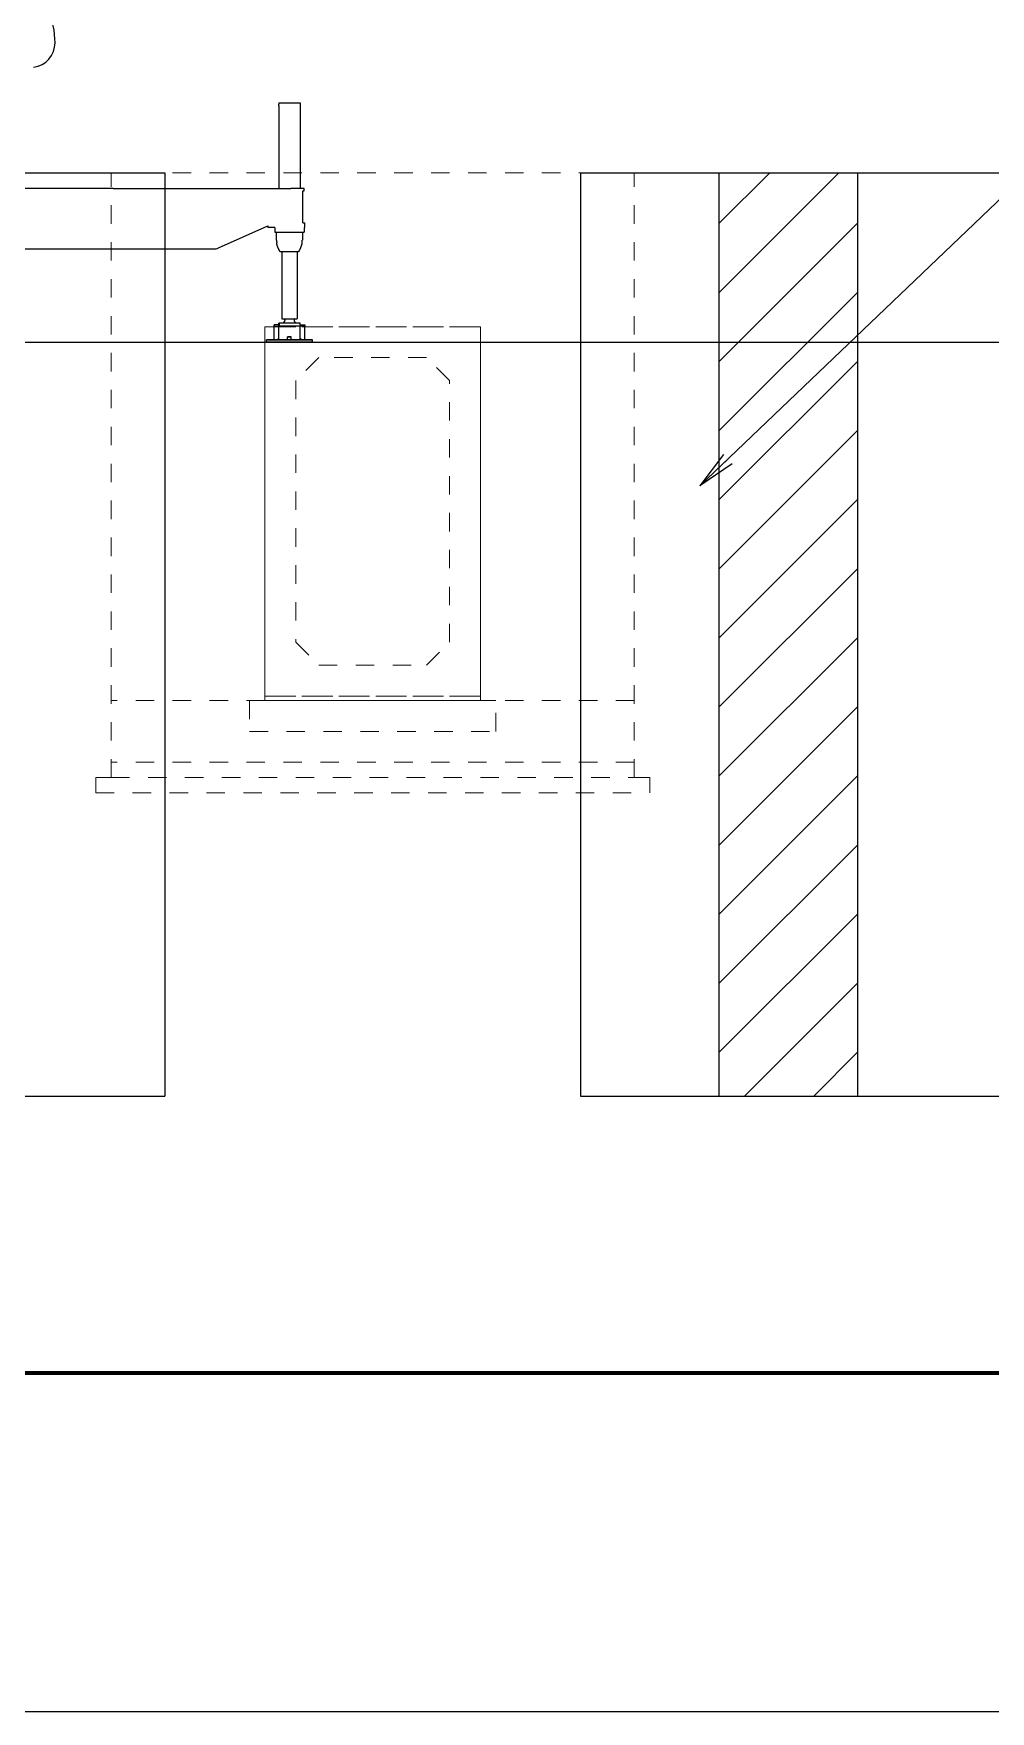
# Model space of a CAD drawing. Header units: millimetres. Extents: x -2078669 to -1085629, y -5987148 to 310365.
# Drawn here: x -1503181 to -1472092, y -1596452 to -1541923 of the extents above; entities that cross this region are included whole.
import ezdxf

# ---------------------------------------------------------------- set-up
doc = ezdxf.new("R2010")
doc.units = ezdxf.units.MM
doc.header["$LTSCALE"] = 500
doc.header["$PDSIZE"] = 300
doc.linetypes.add('SXF_跳び破線', pattern=[12, 6, -6])
doc.layers.get('Defpoints').update_dxf_attribs({"color": 153})
for name, color, linetype, lineweight in [('D-BYP-STR1', 2, 'Continuous', 13), ('D-BYP-STR2', 6, 'Continuous', 25), ('D-BYP-STR8', 5, 'Continuous', 25), ('D-BYP-STRA', 1, 'Continuous', 25), ('D-BYP-STRB', 5, 'Continuous', 25), ('D-BYP-STRC', 1, 'Continuous', 13), ('D-STR-STR1', 2, 'Continuous', 13), ('D-TTL', 2, 'Continuous', 140), ('◆ワイプアウト', 4, 'Continuous', 13)]:
    doc.layers.add(name, color=color, linetype=linetype, lineweight=lineweight)
doc.styles.add('MS ゴシック', font='MS Gothic.ttf')
doc.dimstyles.new('DIM-500-F', dxfattribs={"dimscale": 500, "dimtxt": 3.5, "dimasz": 2.5, "dimexe": 0, "dimexo": 2, "dimgap": 0.8, "dimtad": 1, "dimdec": 0, "dimzin": 0, "dimdsep": 46, "dimtxsty": 'MS ゴシック', "dimblk": 'OPEN', "dimcen": 0.1, "dimclrd": 256, "dimclre": 256, "dimclrt": 256, "dimaunit": 1, "dimadec": 4, "dimazin": 0, "dimtfac": 1, "dimtdec": 0, "dimtmove": 2, "dimatfit": 3, "dimldrblk": 'OPEN', "dimfxl": 1, "dimtolj": 1, "dimtzin": 0, "dimlwd": -1, "dimlwe": -1, "dimarcsym": 2})

# ---------------------------------------------------------------- blocks, each defined once
blk = doc.blocks.new('A$Cbc34e4a9')
at = {"layer": 'D-BYP-STRB'}
for p, q in [((6680, 1556), (6717, 1556)), ((6680, 1537), (6680, 999)), ((6717, 1556), (6820, 1556)), ((6820, 1556), (6820, 999)), ((5605, 999), (4755, 999)), ((5605, 999), (6759, 999)), ((6845, 999), (6759, 999)), ((6838, 776), (6838, 984)), ((6850, 746), (6850, 776)), ((6290, 612), (6610, 755)), ((6655, 746), (6610, 746)), ((6655, 746), (6655, 724)), ((6655, 715), (6675, 715)), ((6666, 662), (6666, 715)), ((6675, 715), (6825, 715)), ((6825, 715), (6845, 715)), ((6834, 715), (6834, 662)), ((6845, 746), (6845, 724)), ((4755, 606), (6259, 606)), ((6806, 587), (6694, 587)), ((6700, 587), (6700, 174)), ((6800, 587), (6800, 174)), ((6680, 112), (6650, 112)), ((6820, 124), (6684, 124)), ((6700, 196), (6700, 154)), ((6703, 151), (6791, 151)), ((6816, 124), (6791, 124)), ((6800, 196), (6800, 154)), ((6820, 112), (6850, 112)), ((6622, 16), (6601, 16)), ((6601, 16), (6622, 16)), ((6622, 0), (6601, 0)), ((6601, 0), (6622, 0)), ((6601, 0), (6622, 0)), ((6622, 16), (6647, 16)), ((6647, 16), (6622, 16)), ((6622, 0), (6647, 0)), ((6647, 0), (6622, 0)), ((6853, 16), (6647, 16)), ((6647, 16), (6853, 16)), ((6853, 0), (6647, 0)), ((6647, 0), (6853, 0)), ((6650, 16), (6650, 103)), ((6650, 103), (6680, 103)), ((6650, 16), (6650, 103)), ((6650, 16), (6670, 16)), ((6670, 16), (6650, 16)), ((6680, 16), (6680, 104)), ((6680, 16), (6680, 104)), ((6680, 26), (6680, 103)), ((6680, 26), (6680, 103)), ((6680, 26), (6680, 56)), ((6680, 16), (6716, 16)), ((6738, 16), (6680, 16)), ((6820, 104), (6684, 104)), ((6716, 16), (6738, 16)), ((6738, 35), (6762, 35)), ((6762, 35), (6738, 35)), ((6738, 16), (6762, 16)), ((6762, 16), (6738, 16)), ((6762, 16), (6820, 16)), ((6784, 16), (6762, 16)), ((6820, 16), (6784, 16)), ((6820, 26), (6820, 103)), ((6850, 103), (6820, 103)), ((6820, 16), (6820, 56)), ((6820, 26), (6820, 56)), ((6830, 16), (6850, 16)), ((6850, 16), (6830, 16)), ((6850, 16), (6850, 103)), ((6850, 16), (6850, 103)), ((6853, 16), (6878, 16)), ((6878, 16), (6853, 16)), ((6853, 0), (6878, 0)), ((6878, 0), (6853, 0)), ((6878, 16), (6899, 16)), ((6899, 16), (6878, 16)), ((6878, 0), (6899, 0)), ((6899, 0), (6878, 0))]:
    blk.add_line(p, q, dxfattribs=at)
at = {"layer": 'D-BYP-STRB', "ltscale": 0.225}
for p, q in [((6680, 1556), (6680, 1547)), ((6655, 724), (6655, 715)), ((6845, 724), (6845, 715))]:
    blk.add_line(p, q, dxfattribs=at)
at = {"layer": 'D-BYP-STRB', "ltscale": 0.175}
blk.add_line((6838, 984), (6845, 984), dxfattribs=at)
at = {"layer": 'D-BYP-STRB', "ltscale": 0.4}
for p, q in [((6845, 984), (6845, 999)), ((6600, 0), (6600, 16)), ((6600, 0), (6600, 16)), ((6600, 0), (6600, 16)), ((6900, 0), (6900, 16)), ((6900, 0), (6900, 16))]:
    blk.add_line(p, q, dxfattribs=at)
at = {"layer": 'D-BYP-STRB', "ltscale": 0.3}
for p, q in [((6838, 776), (6850, 776)), ((6820, 112), (6820, 124))]:
    blk.add_line(p, q, dxfattribs=at)
at = {"layer": 'D-BYP-STRB', "ltscale": 0.247906}
blk.add_line((6610, 755), (6610, 746), dxfattribs=at)
at = {"layer": 'D-BYP-STRB', "ltscale": 0.01438}
for p, q in [((6667, 662), (6666, 662)), ((6834, 662), (6833, 662))]:
    blk.add_line(p, q, dxfattribs=at)
at = {"layer": 'D-BYP-STRB', "ltscale": 0.00661}
for p, q in [((6667, 662), (6667, 662)), ((6833, 662), (6833, 662))]:
    blk.add_line(p, q, dxfattribs=at)
at = {"layer": 'D-BYP-STRB', "ltscale": 0.324512}
for p, q in [((6667, 649), (6667, 662)), ((6833, 649), (6833, 662))]:
    blk.add_line(p, q, dxfattribs=at)
at = {"layer": 'D-BYP-STRB', "ltscale": 0.125}
blk.add_line((6845, 746), (6850, 746), dxfattribs=at)
at = {"layer": 'D-BYP-STRB', "ltscale": 0.044635}
blk.add_line((6290, 612), (6289, 612), dxfattribs=at)
at = {"layer": 'D-BYP-STRB', "ltscale": 0.079956}
for p, q in [((6650, 108), (6650, 112)), ((6650, 112), (6650, 108)), ((6680, 108), (6680, 112)), ((6820, 112), (6820, 108)), ((6850, 112), (6850, 108)), ((6850, 108), (6850, 112))]:
    blk.add_line(p, q, dxfattribs=at)
at = {"layer": 'D-BYP-STRB', "ltscale": 0.42099}
for p, q in [((6667, 112), (6650, 112)), ((6833, 112), (6850, 112)), ((6650, 103), (6667, 103)), ((6850, 103), (6833, 103))]:
    blk.add_line(p, q, dxfattribs=at)
at = {"layer": 'D-BYP-STRB', "ltscale": 0.101306}
for p, q in [((6684, 124), (6680, 124)), ((6684, 104), (6680, 104))]:
    blk.add_line(p, q, dxfattribs=at)
at = {"layer": 'D-BYP-STRB', "ltscale": 0.4875}
for p, q in [((6680, 104), (6680, 124)), ((6684, 124), (6684, 104)), ((6684, 124), (6684, 104))]:
    blk.add_line(p, q, dxfattribs=at)
at = {"layer": 'D-BYP-STRB', "ltscale": 0.189996}
for p, q in [((6690, 124), (6683, 124)), ((6701, 124), (6693, 124)), ((6778, 124), (6771, 124)), ((6817, 124), (6810, 124))]:
    blk.add_line(p, q, dxfattribs=at)
at = {"layer": 'D-BYP-STRB', "ltscale": 0.229968}
blk.add_line((6693, 124), (6684, 124), dxfattribs=at)
at = {"layer": 'D-BYP-STRB', "ltscale": 0.10556}
blk.add_line((6694, 124), (6690, 124), dxfattribs=at)
at = {"layer": 'D-BYP-STRB', "ltscale": 0.190002}
for p, q in [((6708, 124), (6701, 124)), ((6771, 124), (6763, 124)), ((6810, 124), (6802, 124))]:
    blk.add_line(p, q, dxfattribs=at)
at = {"layer": 'D-BYP-STRB', "ltscale": 0.045105}
blk.add_line((6710, 124), (6708, 124), dxfattribs=at)
at = {"layer": 'D-BYP-STRB', "ltscale": 0.00697}
blk.add_line((6709, 124), (6709, 124), dxfattribs=at)
at = {"layer": 'D-BYP-STRB', "ltscale": 0.157324}
for p, q in [((6720, 146), (6720, 140)), ((6780, 146), (6780, 140))]:
    blk.add_line(p, q, dxfattribs=at)
at = {"layer": 'D-BYP-STRB', "ltscale": 0.143842}
blk.add_line((6791, 151), (6797, 151), dxfattribs=at)
at = {"layer": 'D-BYP-STRB', "ltscale": 0.031982}
for p, q in [((6600, 16), (6601, 16)), ((6601, 16), (6600, 16)), ((6600, 0), (6601, 0)), ((6601, 0), (6600, 0)), ((6601, 0), (6600, 0)), ((6899, 16), (6900, 16)), ((6900, 16), (6899, 16)), ((6899, 0), (6900, 0)), ((6900, 0), (6899, 0))]:
    blk.add_line(p, q, dxfattribs=at)
at = {"layer": 'D-BYP-STRB', "ltscale": 0.137683}
for p, q in [((6650, 103), (6650, 108)), ((6650, 108), (6650, 103)), ((6680, 103), (6680, 108)), ((6820, 103), (6820, 108)), ((6850, 108), (6850, 103)), ((6850, 103), (6850, 108))]:
    blk.add_line(p, q, dxfattribs=at)
at = {"layer": 'D-BYP-STRB', "ltscale": 0.353553}
for p, q in [((6680, 26), (6670, 16)), ((6680, 26), (6670, 16)), ((6820, 26), (6830, 16)), ((6820, 26), (6830, 16))]:
    blk.add_line(p, q, dxfattribs=at)
at = {"layer": 'D-BYP-STRB', "ltscale": 0.003539}
for p, q in [((6680, 104), (6680, 104)), ((6680, 104), (6680, 104)), ((6680, 104), (6680, 104)), ((6820, 104), (6820, 104))]:
    blk.add_line(p, q, dxfattribs=at)
at = {"layer": 'D-BYP-STRB', "ltscale": 0.25}
for p, q in [((6680, 16), (6680, 26)), ((6820, 16), (6820, 26))]:
    blk.add_line(p, q, dxfattribs=at)
at = {"layer": 'D-BYP-STRB', "ltscale": 0.008551}
blk.add_line((6684, 104), (6684, 104), dxfattribs=at)
at = {"layer": 'D-BYP-STRB', "ltscale": 0.475}
for p, q in [((6738, 16), (6738, 35)), ((6738, 16), (6738, 35)), ((6762, 16), (6762, 35)), ((6762, 16), (6762, 35))]:
    blk.add_line(p, q, dxfattribs=at)
at = {"layer": 'D-BYP-STRB'}
for points in [[(6667, 649), (6667, 649), (6667, 649), (6667, 649), (6667, 648), (6667, 648), (6667, 648), (6667, 648), (6667, 648), (6667, 648), (6667, 647), (6667, 647), (6667, 647), (6667, 647), (6667, 647), (6667, 647), (6667, 647), (6667, 646), (6667, 646), (6667, 646), (6667, 646), (6667, 646), (6667, 646)], [(6688, 590), (6688, 591), (6687, 592), (6687, 593), (6686, 594), (6686, 595), (6685, 595), (6685, 596), (6685, 597), (6684, 598), (6684, 598), (6683, 599), (6683, 600), (6683, 601), (6682, 601), (6682, 602), (6681, 603), (6681, 603), (6681, 604), (6680, 605), (6680, 606), (6680, 606), (6679, 607), (6679, 608), (6678, 609), (6678, 610), (6678, 610), (6677, 611), (6677, 612), (6677, 613), (6676, 614), (6676, 615), (6675, 615), (6675, 616), (6675, 617), (6674, 618), (6674, 619), (6674, 620), (6674, 621), (6673, 621), (6673, 622), (6673, 623), (6672, 624), (6672, 625), (6672, 626), (6671, 626), (6671, 627), (6671, 628), (6671, 629), (6670, 630), (6670, 631), (6670, 631), (6670, 632), (6670, 633), (6669, 634), (6669, 635), (6669, 636), (6669, 637), (6669, 637), (6668, 638), (6668, 639), (6668, 640), (6668, 641), (6668, 642), (6668, 642), (6667, 643), (6667, 644), (6667, 645), (6667, 646)], [(6694, 587), (6694, 587), (6694, 587), (6693, 587), (6693, 587), (6693, 587), (6693, 587), (6693, 587), (6693, 587), (6692, 587), (6692, 587), (6692, 587), (6692, 587), (6692, 587), (6692, 588), (6691, 588), (6691, 588), (6691, 588), (6691, 588), (6691, 588), (6691, 588), (6691, 588), (6690, 588), (6690, 588), (6690, 588), (6690, 589), (6690, 589), (6690, 589), (6690, 589), (6689, 589), (6689, 589), (6689, 589), (6689, 590), (6689, 590), (6689, 590), (6689, 590), (6689, 590), (6688, 590), (6688, 590)], [(6812, 590), (6812, 590), (6811, 590), (6811, 590), (6811, 590), (6811, 590), (6811, 590), (6811, 589), (6811, 589), (6811, 589), (6810, 589), (6810, 589), (6810, 589), (6810, 589), (6810, 588), (6810, 588), (6810, 588), (6809, 588), (6809, 588), (6809, 588), (6809, 588), (6809, 588), (6809, 588), (6809, 588), (6808, 588), (6808, 587), (6808, 587), (6808, 587), (6808, 587), (6808, 587), (6807, 587), (6807, 587), (6807, 587), (6807, 587), (6807, 587), (6807, 587), (6806, 587), (6806, 587), (6806, 587)], [(6812, 590), (6812, 591), (6813, 592), (6813, 593), (6814, 594), (6814, 595), (6815, 595), (6815, 596), (6815, 597), (6816, 598), (6816, 598), (6817, 599), (6817, 600), (6817, 601), (6818, 601), (6818, 602), (6819, 603), (6819, 603), (6819, 604), (6820, 605), (6820, 606), (6820, 606), (6821, 607), (6821, 608), (6822, 609), (6822, 610), (6822, 610), (6823, 611), (6823, 612), (6823, 613), (6824, 614), (6824, 615), (6825, 615), (6825, 616), (6825, 617), (6826, 618), (6826, 619), (6826, 620), (6826, 621), (6827, 621), (6827, 622), (6827, 623), (6828, 624), (6828, 625), (6828, 626), (6829, 626), (6829, 627), (6829, 628), (6829, 629), (6830, 630), (6830, 631), (6830, 631), (6830, 632), (6830, 633), (6831, 634), (6831, 635), (6831, 636), (6831, 637), (6831, 637), (6832, 638), (6832, 639), (6832, 640), (6832, 641), (6832, 642), (6832, 642), (6833, 643), (6833, 644), (6833, 645), (6833, 646)], [(6833, 646), (6833, 646), (6833, 646), (6833, 646), (6833, 646), (6833, 646), (6833, 647), (6833, 647), (6833, 647), (6833, 647), (6833, 647), (6833, 647), (6833, 647), (6833, 648), (6833, 648), (6833, 648), (6833, 648), (6833, 648), (6833, 648), (6833, 649), (6833, 649), (6833, 649), (6833, 649)]]:
    blk.add_lwpolyline(points, dxfattribs=at)
for centre, radius, start, end in [((4727, 1946), 500, 359.836, 25.437), ((5067, 1946), 160, 277.2681, 0), ((6611, 1542), 69.5, 355.8745, 4.1255), ((6259, 678), 72, 270, 294.0908), ((6703, 154), 3, 180, 270), ((6750, 104), 45, 134.427, 154.3208), ((6715, 146), 5, 0, 90), ((6715, 140), 5, 314.427, 0), ((6785, 146), 5, 90.0972, 180.0001), ((6785, 140), 5, 180, 225.573), ((6750, 104), 45, 25.6793, 45.573), ((6797, 154), 3, 270, 0)]:
    blk.add_arc(centre, radius, start, end, dxfattribs=at)
blk.add_point((6750, 0), dxfattribs=at)
blk = doc.blocks.new('_Open')
at = {"color": 0, "linetype": 'ByBlock', "lineweight": -2}
for p, q in [((-1, 0.167), (0, 0)), ((-1, -0.167), (0, 0)), ((0, 0), (-1, 0))]:
    blk.add_line(p, q, dxfattribs=at)

msp = doc.modelspace()

# ---------------------------------------------------------------- linework, layer by layer
at = {"layer": 'D-TTL'}
msp.add_line((-1777887.6, -1585452.3), (-1377887.6, -1585452.3), dxfattribs=at)

# ---------------------------------------------------------------- wipeouts: each hides what was drawn before it
msp.add_wipeout([(-1650238.2, -1497587.3), (-1438401.3, -1497587.3), (-1437818.5, -1582057.4), (-1649655.4, -1582057.4)]).dxf.layer = '◆ワイプアウト'

# ---------------------------------------------------------------- next in the draw order: hatches: boundary and pattern name
at = {"layer": 'D-STR-STR1'}
h = msp.add_hatch(dxfattribs=at)
h.set_pattern_fill('ANSI31', color=256, scale=500)
h.set_pattern_definition([(45, (-2490843.5, -1114455), (-1122.532, 1122.532), [])])
h.paths.add_polyline_path([(-1476412.8, -1546452.3), (-1480912.8, -1546452.3), (-1480912.8, -1576452.3), (-1476412.8, -1576452.3)])

# ---------------------------------------------------------------- next in the draw order: linework, layer by layer
at = {"layer": 'D-BYP-STR1', "linetype": 'SXF_跳び破線', "ltscale": 0.2}
for p, q in [((-1483662.8, -1546452.3), (-1500662.8, -1546452.3)), ((-1500662.8, -1566102.3), (-1500662.8, -1546452.3)), ((-1483662.8, -1566102.3), (-1483662.8, -1546452.3)), ((-1483662.8, -1563602.3), (-1500662.8, -1563602.3)), ((-1483662.8, -1565602.3), (-1500662.8, -1565602.3)), ((-1501162.8, -1566102.3), (-1500662.8, -1566102.3)), ((-1501162.8, -1566602.3), (-1501162.8, -1566102.3)), ((-1501162.8, -1566602.3), (-1483162.8, -1566602.3)), ((-1500662.8, -1566102.3), (-1483662.8, -1566102.3)), ((-1483662.8, -1566102.3), (-1483162.8, -1566102.3)), ((-1483162.8, -1566602.3), (-1483162.8, -1566102.3))]:
    msp.add_line(p, q, dxfattribs=at)
for points in [[(-1495662.8, -1563452.3), (-1488662.8, -1563452.3), (-1488662.8, -1551452.3), (-1495662.8, -1551452.3)], [(-1488662.8, -1563452.3), (-1495662.8, -1563452.3), (-1495662.8, -1551452.3), (-1488662.8, -1551452.3)], [(-1493912.8, -1562452.3), (-1490412.8, -1562452.3), (-1489662.8, -1561702.3), (-1489662.8, -1553202.3), (-1490412.8, -1552452.3), (-1493912.8, -1552452.3), (-1494662.8, -1553202.3), (-1494662.8, -1561702.3)]]:
    msp.add_lwpolyline(points, close=True, dxfattribs=at)
for points in [[(-1495662.8, -1563602.3), (-1496162.8, -1563602.3), (-1496162.8, -1564602.3), (-1488162.8, -1564602.3), (-1488162.8, -1563602.3), (-1488662.8, -1563602.3)], [(-1495662.8, -1563452.3), (-1495662.8, -1563602.3), (-1488662.8, -1563602.3), (-1488662.8, -1563452.3)]]:
    msp.add_lwpolyline(points, dxfattribs=at)
at = {"layer": 'D-BYP-STR2'}
msp.add_line((-1544259.3, -1551952.3), (-1440066.3, -1551952.3), dxfattribs=at)
at = {"layer": 'D-BYP-STRA'}
for p, q in [((-1525912.8, -1546452.3), (-1500662.8, -1546452.3)), ((-1500662.8, -1546452.3), (-1498912.8, -1546452.3)), ((-1498912.8, -1546452.3), (-1498912.8, -1566602.3)), ((-1485412.8, -1546452.3), (-1485412.8, -1566602.3)), ((-1485412.8, -1546452.3), (-1483662.8, -1546452.3)), ((-1483662.8, -1546452.3), (-1458412.8, -1546452.3)), ((-1480912.8, -1546452.3), (-1480912.8, -1576452.3)), ((-1476412.8, -1546452.3), (-1476412.8, -1576452.3)), ((-1498912.8, -1566602.3), (-1498912.8, -1576452.3)), ((-1485412.8, -1566602.3), (-1485412.8, -1576452.3)), ((-1525912.8, -1576452.3), (-1498912.8, -1576452.3)), ((-1485412.8, -1576452.3), (-1458412.8, -1576452.3))]:
    msp.add_line(p, q, dxfattribs=at)
at = {"layer": 'Defpoints', "color": 1}
msp.add_lwpolyline([(-1788137.6, -1596452.3), (-1367637.6, -1596452.3), (-1367637.6, -1299452.3), (-1788137.6, -1299452.3)], close=True, dxfattribs=at)

# ---------------------------------------------------------------- next in the draw order: block references
at = {"layer": 'D-BYP-STR8', "xscale": 5, "yscale": 5, "zscale": 5}
msp.add_blockref('A$Cbc34e4a9', (-1528617.6, -1551952.3), dxfattribs=at)

# ---------------------------------------------------------------- next in the draw order: leaders
at = {"layer": 'D-BYP-STRC'}
msp.add_leader([(-1481529.3, -1556620.4), (-1466592.8, -1542334.1)], dimstyle='DIM-500-F', dxfattribs=at)

doc.saveas('drawing.dxf')
